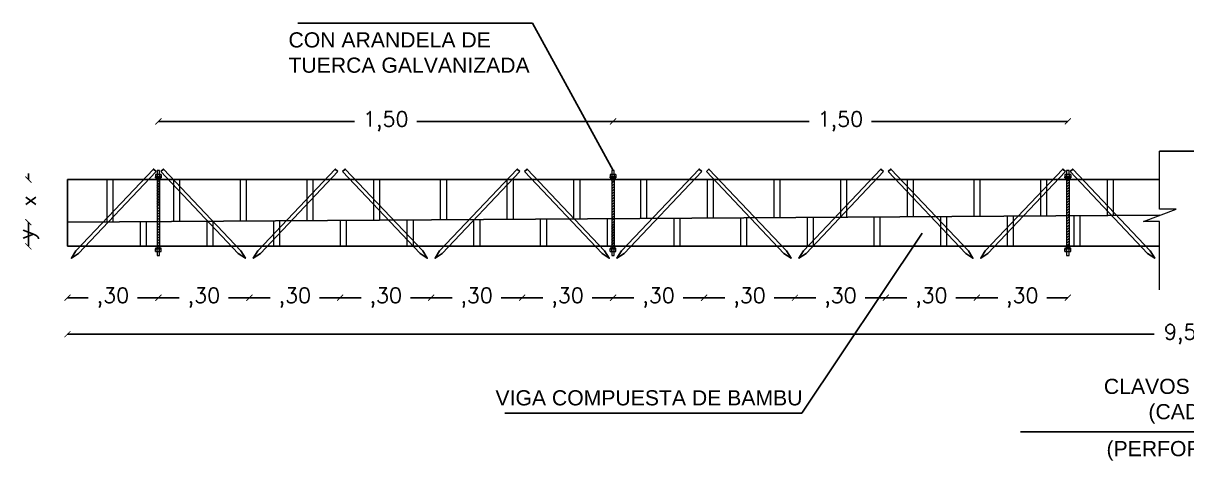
# Model space of a CAD drawing. Header units: metres. Extents: x 67481.1 to 67496.5, y -75342.6 to -75315.3.
# Drawn here: x 67481.531 to 67485.37, y -75330.587 to -75329.144 of the extents above; entities that cross this region are included whole.
import ezdxf

# ---------------------------------------------------------------- set-up
doc = ezdxf.new("R2010")
doc.units = ezdxf.units.M
doc.header["$MEASUREMENT"] = 0
for name, color, linetype, lineweight in [('ACOTACIONES', 7, 'Continuous', 9), ('PAREDES', 144, 'Continuous', 50), ('Piso', 251, 'Continuous', 5)]:
    doc.layers.add(name, color=color, linetype=linetype, lineweight=lineweight)
for name, color, linetype in [('FinaHatch', 252, 'Continuous'), ('Hierros2', 21, 'Continuous'), ('Perfil1', 80, 'Continuous'), ('Texto', 153, 'Continuous')]:
    doc.layers.add(name, color=color, linetype=linetype)
doc.styles.add('ROMANS', font='romans.shx')
doc.styles.add('Tlapala', font='Arial.ttf')
doc.dimstyles.new('Escala 1_100', dxfattribs={"dimtxt": 0.05, "dimasz": 0.02, "dimexe": 0.18, "dimexo": 0.0625, "dimgap": 0.03, "dimtad": 0, "dimzin": 4, "dimtxsty": 'ROMANS', "dimblk": 'ARCHTICK', "dimblk1": 'ARCHTICK', "dimblk2": 'ARCHTICK', "dimcen": 0.09, "dimse1": 1, "dimse2": 1, "dimclrd": 252, "dimclre": 252, "dimclrt": 150, "dimaunit": 1, "dimazin": 1, "dimtfac": 1, "dimtofl": 0, "dimtmove": 0, "dimatfit": 3, "dimldrblk": 'ARCHTICK', "dimfxl": 0.2, "dimfxlon": 1, "dimtolj": 1, "dimtzin": 0, "dimarcsym": 0})
pattern_1 = [(45, (0, 0), (-0.00353553390593, 0.00353553390593), [])]
pattern_2 = [(45, (0, 0), (-0.00176776695297, 0.00176776695297), [])]
pattern_3 = [(45, (0, 0), (-0.0044194173824, 0.0044194173824), [])]

# ---------------------------------------------------------------- blocks, each defined once
blk = doc.blocks.new('_ArchTick')
at = {"color": 0, "linetype": 'ByBlock', "const_width": 0.15}
blk.add_lwpolyline([(-0.5, -0.5), (0.5, 0.5)], dxfattribs=at)
blk = doc.blocks.new('*D870')
at = {"layer": 'ACOTACIONES', "color": 252, "lineweight": -2, "transparency": 16777216}
for p, q in [((43484.1472, -19049.3876), (43484.1472, -19049.3676)), ((43484.1472, -19049.5276), (43484.1472, -19049.5476))]:
    blk.add_line(p, q, dxfattribs=at)
at = {"layer": 'Defpoints', "color": 0, "transparency": 16777216}
for p in [(43484.2762, -19049.3876), (43484.1472, -19049.5276), (43484.2762, -19049.5276)]:
    blk.add_point(p, dxfattribs=at)
at = {"layer": 'ACOTACIONES', "color": 252, "lineweight": -2, "transparency": 16777216, "xscale": 0.02, "yscale": 0.02, "zscale": 0.02}
for p, rotation in [((43484.1472, -19049.3876), 270), ((43484.1472, -19049.5276), 90)]:
    blk.add_blockref('_ArchTick', p, dxfattribs=dict(at, rotation=rotation))
at = {"layer": 'ACOTACIONES', "color": 150, "transparency": 16777216, "insert": (43484.1472, -19049.4576), "char_height": 0.05, "attachment_point": 5, "rotation": 90, "style": 'ROMANS'}
blk.add_mtext('\\A1;x', dxfattribs=at)
blk = doc.blocks.new('*D869')
at = {"layer": 'ACOTACIONES', "color": 252, "lineweight": -2, "transparency": 16777216}
blk.add_line((43484.1472, -19049.5276), (43484.1472, -19049.6076), dxfattribs=at)
at = {"layer": 'Defpoints', "color": 0, "transparency": 16777216}
for p in [(43484.2762, -19049.5276), (43484.1472, -19049.6076), (43484.2762, -19049.6076)]:
    blk.add_point(p, dxfattribs=at)
at = {"layer": 'ACOTACIONES', "color": 252, "lineweight": -2, "transparency": 16777216, "xscale": 0.02, "yscale": 0.02, "zscale": 0.02}
for p, rotation in [((43484.1472, -19049.5276), 90), ((43484.1472, -19049.6076), 270)]:
    blk.add_blockref('_ArchTick', p, dxfattribs=dict(at, rotation=rotation))
at = {"layer": 'ACOTACIONES', "color": 150, "transparency": 16777216, "insert": (43484.1472, -19049.5676), "char_height": 0.05, "attachment_point": 5, "rotation": 90, "style": 'ROMANS'}
blk.add_mtext('\\A1;y', dxfattribs=at)
blk = doc.blocks.new('*D871')
at = {"layer": 'ACOTACIONES', "color": 252, "lineweight": -2, "transparency": 16777216}
for p, q in [((43484.5762, -19049.1955), (43485.2236, -19049.1955)), ((43486.0762, -19049.1955), (43485.4289, -19049.1955))]:
    blk.add_line(p, q, dxfattribs=at)
at = {"layer": 'Defpoints', "color": 0, "transparency": 16777216}
for p in [(43486.0762, -19049.1955), (43484.5762, -19049.3574), (43486.0762, -19049.3574)]:
    blk.add_point(p, dxfattribs=at)
at = {"layer": 'ACOTACIONES', "color": 252, "lineweight": -2, "transparency": 16777216, "xscale": 0.02, "yscale": 0.02, "zscale": 0.02, "rotation": 180}
blk.add_blockref('_ArchTick', (43484.5762, -19049.1955), dxfattribs=at)
at = {"layer": 'ACOTACIONES', "color": 252, "lineweight": -2, "transparency": 16777216, "xscale": 0.02, "yscale": 0.02, "zscale": 0.02}
blk.add_blockref('_ArchTick', (43486.0762, -19049.1955), dxfattribs=at)
at = {"layer": 'ACOTACIONES', "color": 150, "lineweight": 9, "transparency": 16777216, "insert": (43485.3262, -19049.1955), "char_height": 0.05, "attachment_point": 5, "style": 'ROMANS'}
blk.add_mtext('\\A1;1,50', dxfattribs=at)
blk = doc.blocks.new('*D872')
at = {"layer": 'ACOTACIONES', "color": 252, "lineweight": -2, "transparency": 16777216}
for p, q in [((43486.0762, -19049.1955), (43486.7236, -19049.1955)), ((43487.5762, -19049.1955), (43486.9289, -19049.1955))]:
    blk.add_line(p, q, dxfattribs=at)
at = {"layer": 'Defpoints', "color": 0, "transparency": 16777216}
for p in [(43487.5762, -19049.1955), (43486.0762, -19049.3574), (43487.5762, -19049.3574)]:
    blk.add_point(p, dxfattribs=at)
at = {"layer": 'ACOTACIONES', "color": 252, "lineweight": -2, "transparency": 16777216, "xscale": 0.02, "yscale": 0.02, "zscale": 0.02, "rotation": 180}
blk.add_blockref('_ArchTick', (43486.0762, -19049.1955), dxfattribs=at)
at = {"layer": 'ACOTACIONES', "color": 252, "lineweight": -2, "transparency": 16777216, "xscale": 0.02, "yscale": 0.02, "zscale": 0.02}
blk.add_blockref('_ArchTick', (43487.5762, -19049.1955), dxfattribs=at)
at = {"layer": 'ACOTACIONES', "color": 150, "lineweight": 9, "transparency": 16777216, "insert": (43486.8262, -19049.1955), "char_height": 0.05, "attachment_point": 5, "style": 'ROMANS'}
blk.add_mtext('\\A1;1,50', dxfattribs=at)
blk = doc.blocks.new('*D891')
at = {"layer": 'ACOTACIONES', "color": 252, "lineweight": -2, "transparency": 16777216}
for p, q in [((43484.2762, -19049.777), (43484.3451, -19049.777)), ((43484.5762, -19049.777), (43484.5074, -19049.777))]:
    blk.add_line(p, q, dxfattribs=at)
at = {"layer": 'Defpoints', "color": 0, "transparency": 16777216}
for p in [(43484.5762, -19049.3574), (43484.2762, -19049.6076), (43484.5762, -19049.777)]:
    blk.add_point(p, dxfattribs=at)
at = {"layer": 'ACOTACIONES', "color": 252, "lineweight": -2, "transparency": 16777216, "xscale": 0.02, "yscale": 0.02, "zscale": 0.02, "rotation": 180}
blk.add_blockref('_ArchTick', (43484.2762, -19049.777), dxfattribs=at)
at = {"layer": 'ACOTACIONES', "color": 252, "lineweight": -2, "transparency": 16777216, "xscale": 0.02, "yscale": 0.02, "zscale": 0.02}
blk.add_blockref('_ArchTick', (43484.5762, -19049.777), dxfattribs=at)
at = {"layer": 'ACOTACIONES', "color": 150, "lineweight": 9, "transparency": 16777216, "insert": (43484.4262, -19049.777), "char_height": 0.05, "attachment_point": 5, "style": 'ROMANS'}
blk.add_mtext('\\A1;,30', dxfattribs=at)
blk = doc.blocks.new('*D892')
at = {"layer": 'ACOTACIONES', "color": 252, "lineweight": -2, "transparency": 16777216}
for p, q in [((43484.5762, -19049.777), (43484.6451, -19049.777)), ((43484.8763, -19049.777), (43484.8074, -19049.777))]:
    blk.add_line(p, q, dxfattribs=at)
at = {"layer": 'Defpoints', "color": 0, "transparency": 16777216}
for p in [(43484.5762, -19049.3574), (43484.8763, -19049.6076), (43484.8763, -19049.777)]:
    blk.add_point(p, dxfattribs=at)
at = {"layer": 'ACOTACIONES', "color": 252, "lineweight": -2, "transparency": 16777216, "xscale": 0.02, "yscale": 0.02, "zscale": 0.02, "rotation": 180}
blk.add_blockref('_ArchTick', (43484.5762, -19049.777), dxfattribs=at)
at = {"layer": 'ACOTACIONES', "color": 252, "lineweight": -2, "transparency": 16777216, "xscale": 0.02, "yscale": 0.02, "zscale": 0.02}
blk.add_blockref('_ArchTick', (43484.8763, -19049.777), dxfattribs=at)
at = {"layer": 'ACOTACIONES', "color": 150, "lineweight": 9, "transparency": 16777216, "insert": (43484.7263, -19049.777), "char_height": 0.05, "attachment_point": 5, "style": 'ROMANS'}
blk.add_mtext('\\A1;,30', dxfattribs=at)
blk = doc.blocks.new('*D893')
at = {"layer": 'ACOTACIONES', "color": 252, "lineweight": -2, "transparency": 16777216}
for p, q in [((43484.8763, -19049.777), (43484.9451, -19049.777)), ((43485.1762, -19049.777), (43485.1074, -19049.777))]:
    blk.add_line(p, q, dxfattribs=at)
at = {"layer": 'Defpoints', "color": 0, "transparency": 16777216}
for p in [(43485.1762, -19049.3876), (43484.8763, -19049.6076), (43485.1762, -19049.777)]:
    blk.add_point(p, dxfattribs=at)
at = {"layer": 'ACOTACIONES', "color": 252, "lineweight": -2, "transparency": 16777216, "xscale": 0.02, "yscale": 0.02, "zscale": 0.02, "rotation": 180}
blk.add_blockref('_ArchTick', (43484.8763, -19049.777), dxfattribs=at)
at = {"layer": 'ACOTACIONES', "color": 252, "lineweight": -2, "transparency": 16777216, "xscale": 0.02, "yscale": 0.02, "zscale": 0.02}
blk.add_blockref('_ArchTick', (43485.1762, -19049.777), dxfattribs=at)
at = {"layer": 'ACOTACIONES', "color": 150, "transparency": 16777216, "insert": (43485.0263, -19049.777), "char_height": 0.05, "attachment_point": 5, "style": 'ROMANS'}
blk.add_mtext('\\A1;,30', dxfattribs=at)
blk = doc.blocks.new('*D894')
at = {"layer": 'ACOTACIONES', "color": 252, "lineweight": -2, "transparency": 16777216}
for p, q in [((43485.1762, -19049.777), (43485.2451, -19049.777)), ((43485.4762, -19049.777), (43485.4074, -19049.777))]:
    blk.add_line(p, q, dxfattribs=at)
at = {"layer": 'Defpoints', "color": 0, "transparency": 16777216}
for p in [(43485.1762, -19049.3876), (43485.4762, -19049.6076), (43485.4762, -19049.777)]:
    blk.add_point(p, dxfattribs=at)
at = {"layer": 'ACOTACIONES', "color": 252, "lineweight": -2, "transparency": 16777216, "xscale": 0.02, "yscale": 0.02, "zscale": 0.02, "rotation": 180}
blk.add_blockref('_ArchTick', (43485.1762, -19049.777), dxfattribs=at)
at = {"layer": 'ACOTACIONES', "color": 252, "lineweight": -2, "transparency": 16777216, "xscale": 0.02, "yscale": 0.02, "zscale": 0.02}
blk.add_blockref('_ArchTick', (43485.4762, -19049.777), dxfattribs=at)
at = {"layer": 'ACOTACIONES', "color": 150, "transparency": 16777216, "insert": (43485.3262, -19049.777), "char_height": 0.05, "attachment_point": 5, "style": 'ROMANS'}
blk.add_mtext('\\A1;,30', dxfattribs=at)
blk = doc.blocks.new('*D895')
at = {"layer": 'ACOTACIONES', "color": 252, "lineweight": -2, "transparency": 16777216}
for p, q in [((43485.4762, -19049.777), (43485.5451, -19049.777)), ((43485.7762, -19049.777), (43485.7074, -19049.777))]:
    blk.add_line(p, q, dxfattribs=at)
at = {"layer": 'Defpoints', "color": 0, "transparency": 16777216}
for p in [(43485.7762, -19049.3876), (43485.4762, -19049.6076), (43485.7762, -19049.777)]:
    blk.add_point(p, dxfattribs=at)
at = {"layer": 'ACOTACIONES', "color": 252, "lineweight": -2, "transparency": 16777216, "xscale": 0.02, "yscale": 0.02, "zscale": 0.02, "rotation": 180}
blk.add_blockref('_ArchTick', (43485.4762, -19049.777), dxfattribs=at)
at = {"layer": 'ACOTACIONES', "color": 252, "lineweight": -2, "transparency": 16777216, "xscale": 0.02, "yscale": 0.02, "zscale": 0.02}
blk.add_blockref('_ArchTick', (43485.7762, -19049.777), dxfattribs=at)
at = {"layer": 'ACOTACIONES', "color": 150, "transparency": 16777216, "insert": (43485.6262, -19049.777), "char_height": 0.05, "attachment_point": 5, "style": 'ROMANS'}
blk.add_mtext('\\A1;,30', dxfattribs=at)
blk = doc.blocks.new('*D896')
at = {"layer": 'ACOTACIONES', "color": 252, "lineweight": -2, "transparency": 16777216}
for p, q in [((43485.7762, -19049.777), (43485.845, -19049.777)), ((43486.0762, -19049.777), (43486.0074, -19049.777))]:
    blk.add_line(p, q, dxfattribs=at)
at = {"layer": 'Defpoints', "color": 0, "transparency": 16777216}
for p in [(43485.7762, -19049.3876), (43486.0762, -19049.6136), (43486.0762, -19049.777)]:
    blk.add_point(p, dxfattribs=at)
at = {"layer": 'ACOTACIONES', "color": 252, "lineweight": -2, "transparency": 16777216, "xscale": 0.02, "yscale": 0.02, "zscale": 0.02, "rotation": 180}
blk.add_blockref('_ArchTick', (43485.7762, -19049.777), dxfattribs=at)
at = {"layer": 'ACOTACIONES', "color": 252, "lineweight": -2, "transparency": 16777216, "xscale": 0.02, "yscale": 0.02, "zscale": 0.02}
blk.add_blockref('_ArchTick', (43486.0762, -19049.777), dxfattribs=at)
at = {"layer": 'ACOTACIONES', "color": 150, "lineweight": 20, "transparency": 16777216, "insert": (43485.9262, -19049.777), "char_height": 0.05, "attachment_point": 5, "style": 'ROMANS'}
blk.add_mtext('\\A1;,30', dxfattribs=at)
blk = doc.blocks.new('*D897')
at = {"layer": 'ACOTACIONES', "color": 252, "lineweight": -2, "transparency": 16777216}
for p, q in [((43486.0762, -19049.777), (43486.145, -19049.777)), ((43486.3762, -19049.777), (43486.3074, -19049.777))]:
    blk.add_line(p, q, dxfattribs=at)
at = {"layer": 'Defpoints', "color": 0, "transparency": 16777216}
for p in [(43486.3762, -19049.3876), (43486.0762, -19049.6136), (43486.3762, -19049.777)]:
    blk.add_point(p, dxfattribs=at)
at = {"layer": 'ACOTACIONES', "color": 252, "lineweight": -2, "transparency": 16777216, "xscale": 0.02, "yscale": 0.02, "zscale": 0.02, "rotation": 180}
blk.add_blockref('_ArchTick', (43486.0762, -19049.777), dxfattribs=at)
at = {"layer": 'ACOTACIONES', "color": 252, "lineweight": -2, "transparency": 16777216, "xscale": 0.02, "yscale": 0.02, "zscale": 0.02}
blk.add_blockref('_ArchTick', (43486.3762, -19049.777), dxfattribs=at)
at = {"layer": 'ACOTACIONES', "color": 150, "lineweight": 20, "transparency": 16777216, "insert": (43486.2262, -19049.777), "char_height": 0.05, "attachment_point": 5, "style": 'ROMANS'}
blk.add_mtext('\\A1;,30', dxfattribs=at)
blk = doc.blocks.new('*D898')
at = {"layer": 'ACOTACIONES', "color": 252, "lineweight": -2, "transparency": 16777216}
for p, q in [((43486.3762, -19049.777), (43486.4451, -19049.777)), ((43486.6762, -19049.777), (43486.6074, -19049.777))]:
    blk.add_line(p, q, dxfattribs=at)
at = {"layer": 'Defpoints', "color": 0, "transparency": 16777216}
for p in [(43486.3762, -19049.3876), (43486.6762, -19049.6076), (43486.6762, -19049.777)]:
    blk.add_point(p, dxfattribs=at)
at = {"layer": 'ACOTACIONES', "color": 252, "lineweight": -2, "transparency": 16777216, "xscale": 0.02, "yscale": 0.02, "zscale": 0.02, "rotation": 180}
blk.add_blockref('_ArchTick', (43486.3762, -19049.777), dxfattribs=at)
at = {"layer": 'ACOTACIONES', "color": 252, "lineweight": -2, "transparency": 16777216, "xscale": 0.02, "yscale": 0.02, "zscale": 0.02}
blk.add_blockref('_ArchTick', (43486.6762, -19049.777), dxfattribs=at)
at = {"layer": 'ACOTACIONES', "color": 150, "transparency": 16777216, "insert": (43486.5262, -19049.777), "char_height": 0.05, "attachment_point": 5, "style": 'ROMANS'}
blk.add_mtext('\\A1;,30', dxfattribs=at)
blk = doc.blocks.new('*D899')
at = {"layer": 'ACOTACIONES', "color": 252, "lineweight": -2, "transparency": 16777216}
for p, q in [((43486.6762, -19049.777), (43486.7451, -19049.777)), ((43486.9762, -19049.777), (43486.9074, -19049.777))]:
    blk.add_line(p, q, dxfattribs=at)
at = {"layer": 'Defpoints', "color": 0, "transparency": 16777216}
for p in [(43486.9762, -19049.3876), (43486.6762, -19049.6076), (43486.9762, -19049.777)]:
    blk.add_point(p, dxfattribs=at)
at = {"layer": 'ACOTACIONES', "color": 252, "lineweight": -2, "transparency": 16777216, "xscale": 0.02, "yscale": 0.02, "zscale": 0.02, "rotation": 180}
blk.add_blockref('_ArchTick', (43486.6762, -19049.777), dxfattribs=at)
at = {"layer": 'ACOTACIONES', "color": 252, "lineweight": -2, "transparency": 16777216, "xscale": 0.02, "yscale": 0.02, "zscale": 0.02}
blk.add_blockref('_ArchTick', (43486.9762, -19049.777), dxfattribs=at)
at = {"layer": 'ACOTACIONES', "color": 150, "transparency": 16777216, "insert": (43486.8262, -19049.777), "char_height": 0.05, "attachment_point": 5, "style": 'ROMANS'}
blk.add_mtext('\\A1;,30', dxfattribs=at)
blk = doc.blocks.new('*D900')
at = {"layer": 'ACOTACIONES', "color": 252, "lineweight": -2, "transparency": 16777216}
for p, q in [((43486.9762, -19049.777), (43487.0451, -19049.777)), ((43487.2762, -19049.777), (43487.2074, -19049.777))]:
    blk.add_line(p, q, dxfattribs=at)
at = {"layer": 'Defpoints', "color": 0, "transparency": 16777216}
for p in [(43486.9762, -19049.3876), (43487.2762, -19049.6076), (43487.2762, -19049.777)]:
    blk.add_point(p, dxfattribs=at)
at = {"layer": 'ACOTACIONES', "color": 252, "lineweight": -2, "transparency": 16777216, "xscale": 0.02, "yscale": 0.02, "zscale": 0.02, "rotation": 180}
blk.add_blockref('_ArchTick', (43486.9762, -19049.777), dxfattribs=at)
at = {"layer": 'ACOTACIONES', "color": 252, "lineweight": -2, "transparency": 16777216, "xscale": 0.02, "yscale": 0.02, "zscale": 0.02}
blk.add_blockref('_ArchTick', (43487.2762, -19049.777), dxfattribs=at)
at = {"layer": 'ACOTACIONES', "color": 150, "transparency": 16777216, "insert": (43487.1262, -19049.777), "char_height": 0.05, "attachment_point": 5, "style": 'ROMANS'}
blk.add_mtext('\\A1;,30', dxfattribs=at)
blk = doc.blocks.new('*D868')
at = {"layer": 'ACOTACIONES', "color": 252, "lineweight": -2, "transparency": 16777216}
for p, q in [((43487.2762, -19049.777), (43487.345, -19049.777)), ((43487.5762, -19049.777), (43487.5074, -19049.777))]:
    blk.add_line(p, q, dxfattribs=at)
at = {"layer": 'Defpoints', "color": 0, "transparency": 16777216}
for p in [(43487.2762, -19049.6076), (43487.5762, -19049.6379), (43487.5762, -19049.777)]:
    blk.add_point(p, dxfattribs=at)
at = {"layer": 'ACOTACIONES', "color": 252, "lineweight": -2, "transparency": 16777216, "xscale": 0.02, "yscale": 0.02, "zscale": 0.02, "rotation": 180}
blk.add_blockref('_ArchTick', (43487.2762, -19049.777), dxfattribs=at)
at = {"layer": 'ACOTACIONES', "color": 252, "lineweight": -2, "transparency": 16777216, "xscale": 0.02, "yscale": 0.02, "zscale": 0.02}
blk.add_blockref('_ArchTick', (43487.5762, -19049.777), dxfattribs=at)
at = {"layer": 'ACOTACIONES', "color": 150, "lineweight": 9, "transparency": 16777216, "insert": (43487.4262, -19049.777), "char_height": 0.05, "attachment_point": 5, "style": 'ROMANS'}
blk.add_mtext('\\A1;,30', dxfattribs=at)
blk = doc.blocks.new('*D910')
at = {"layer": 'ACOTACIONES', "color": 252, "lineweight": -2, "transparency": 16777216}
for p, q in [((43484.2762, -19049.8974), (43487.8613, -19049.8974)), ((43491.6611, -19049.8974), (43488.0761, -19049.8974))]:
    blk.add_line(p, q, dxfattribs=at)
at = {"layer": 'Defpoints', "color": 0, "transparency": 16777216}
for p in [(43484.2762, -19049.6076), (43491.6611, -19049.6076), (43491.6611, -19049.8974)]:
    blk.add_point(p, dxfattribs=at)
at = {"layer": 'ACOTACIONES', "color": 252, "lineweight": -2, "transparency": 16777216, "xscale": 0.02, "yscale": 0.02, "zscale": 0.02, "rotation": 180}
blk.add_blockref('_ArchTick', (43484.2762, -19049.8974), dxfattribs=at)
at = {"layer": 'ACOTACIONES', "color": 252, "lineweight": -2, "transparency": 16777216, "xscale": 0.02, "yscale": 0.02, "zscale": 0.02}
blk.add_blockref('_ArchTick', (43491.6611, -19049.8974), dxfattribs=at)
at = {"layer": 'ACOTACIONES', "color": 150, "transparency": 16777216, "insert": (43487.9687, -19049.8974), "char_height": 0.05, "attachment_point": 5, "style": 'ROMANS'}
blk.add_mtext('\\A1;9,54', dxfattribs=at)
blk = doc.blocks.new('V2')
at = {"layer": 'PAREDES', "lineweight": 9}
for points in [[(43484.5858, -19049.3788), (43484.5667, -19049.3788), (43484.5667, -19049.3816), (43484.5858, -19049.3816)], [(43487.5667, -19049.3816), (43487.5667, -19049.3788), (43487.5858, -19049.3788), (43487.5858, -19049.3816)], [(43487.5858, -19049.3788), (43487.5667, -19049.3788), (43487.5667, -19049.3816), (43487.5858, -19049.3816)], [(43487.5858, -19049.3788), (43487.5667, -19049.3788), (43487.5667, -19049.3816), (43487.5858, -19049.3816)], [(43484.5858, -19049.6136), (43484.5858, -19049.6164), (43484.5667, -19049.6164), (43484.5667, -19049.6136)], [(43486.0858, -19049.6136), (43486.0858, -19049.6164), (43486.0667, -19049.6164), (43486.0667, -19049.6136)], [(43487.5858, -19049.6136), (43487.5858, -19049.6164), (43487.5667, -19049.6164), (43487.5667, -19049.6136)]]:
    blk.add_hatch(color=1, dxfattribs=at).paths.add_polyline_path(points)
h = blk.add_hatch(dxfattribs=at)
h.set_pattern_fill('ANSI31', color=1, scale=0.05)
h.set_pattern_definition(pattern_3)
h.paths.add_polyline_path([(43484.5803, -19049.6076), (43484.5722, -19049.6076), (43484.5722, -19049.6136), (43484.5803, -19049.6136)])
h.paths.add_polyline_path([(43484.5803, -19049.5257), (43484.5722, -19049.5258), (43484.5722, -19049.6076), (43484.5803, -19049.6076)])
h.paths.add_polyline_path([(43484.5803, -19049.3876), (43484.5722, -19049.3876), (43484.5722, -19049.5258), (43484.5803, -19049.5257)])
h.paths.add_polyline_path([(43484.5803, -19049.3816), (43484.5722, -19049.3816), (43484.5722, -19049.3876), (43484.5803, -19049.3876)])
h = blk.add_hatch(dxfattribs=at)
h.set_pattern_fill('ANSI31', color=1, scale=0.02)
h.set_pattern_definition(pattern_2)
h.paths.add_polyline_path([(43486.0667, -19049.3816), (43486.0667, -19049.3788), (43486.0858, -19049.3788), (43486.0858, -19049.3816)])
h = blk.add_hatch(dxfattribs=at)
h.set_pattern_fill('ANSI31', color=1, scale=0.02)
h.set_pattern_definition(pattern_2)
h.paths.add_polyline_path([(43486.0858, -19049.3788), (43486.0667, -19049.3788), (43486.0667, -19049.3816), (43486.0858, -19049.3816)])
h = blk.add_hatch(dxfattribs=at)
h.set_pattern_fill('ANSI31', color=1, scale=0.02)
h.set_pattern_definition(pattern_2)
h.paths.add_polyline_path([(43486.0858, -19049.3788), (43486.0667, -19049.3788), (43486.0667, -19049.3816), (43486.0858, -19049.3816)])
h = blk.add_hatch(dxfattribs=at)
h.set_pattern_fill('ANSI31', color=1, scale=0.05)
h.set_pattern_definition(pattern_3)
h.paths.add_polyline_path([(43486.0803, -19049.6076), (43486.0722, -19049.6076), (43486.0722, -19049.6136), (43486.0803, -19049.6136)])
h.paths.add_polyline_path([(43486.0803, -19049.5257), (43486.0722, -19049.5258), (43486.0722, -19049.6076), (43486.0803, -19049.6076)])
h.paths.add_polyline_path([(43486.0803, -19049.3876), (43486.0722, -19049.3876), (43486.0722, -19049.5258), (43486.0803, -19049.5257)])
h.paths.add_polyline_path([(43486.0803, -19049.3816), (43486.0722, -19049.3816), (43486.0722, -19049.3876), (43486.0803, -19049.3876)])
h = blk.add_hatch(dxfattribs=at)
h.set_pattern_fill('ANSI31', color=1, scale=0.05)
h.set_pattern_definition(pattern_3)
h.paths.add_polyline_path([(43487.5803, -19049.6076), (43487.5722, -19049.6076), (43487.5722, -19049.6136), (43487.5803, -19049.6136)])
h.paths.add_polyline_path([(43487.5803, -19049.5257), (43487.5722, -19049.5258), (43487.5722, -19049.6076), (43487.5803, -19049.6076)])
h.paths.add_polyline_path([(43487.5803, -19049.3876), (43487.5722, -19049.3876), (43487.5722, -19049.5258), (43487.5803, -19049.5257)])
h.paths.add_polyline_path([(43487.5803, -19049.3816), (43487.5722, -19049.3816), (43487.5722, -19049.3876), (43487.5803, -19049.3876)])
at = {"layer": 'Piso', "lineweight": 9}
h = blk.add_hatch(dxfattribs=at)
h.set_pattern_fill('ANSI31', color=1, scale=0.04)
h.set_pattern_definition(pattern_1)
h.paths.add_polyline_path([(43484.5667, -19049.3816), (43484.5667, -19049.3788), (43484.5858, -19049.3788), (43484.5858, -19049.3816)])
h = blk.add_hatch(dxfattribs=at)
h.set_pattern_fill('ANSI31', color=1, scale=0.04)
h.set_pattern_definition(pattern_1)
h.paths.add_polyline_path([(43484.5858, -19049.3788), (43484.5667, -19049.3788), (43484.5667, -19049.3816), (43484.5858, -19049.3816)])
blk.add_line((43488.0584, -19049.2933), (43487.879, -19049.2933))
at = {"layer": 'FinaHatch'}
for p, q in [((43485.0358, -19048.8721), (43485.81, -19048.8721)), ((43486.0762, -19049.3574), (43485.81, -19048.8721)), ((43487.0959, -19049.5638), (43486.6985, -19050.1579)), ((43485.7186, -19050.1579), (43486.6985, -19050.1579)), ((43487.4202, -19050.2189), (43488.771, -19050.2189))]:
    blk.add_line(p, q, dxfattribs=at)
at = {"layer": 'Hierros2', "color": 31}
for points in [[(43484.5686, -19049.3609), (43484.3128, -19049.6308), (43484.2891, -19049.6471), (43484.3041, -19049.6225), (43484.5599, -19049.3527)], [(43484.5839, -19049.3609), (43484.8397, -19049.6308), (43484.8634, -19049.6471), (43484.8484, -19049.6225), (43484.5926, -19049.3527)], [(43485.1686, -19049.3609), (43484.9128, -19049.6308), (43484.8891, -19049.6471), (43484.9041, -19049.6225), (43485.1599, -19049.3527)], [(43485.1839, -19049.3609), (43485.4397, -19049.6308), (43485.4634, -19049.6471), (43485.4484, -19049.6225), (43485.1926, -19049.3527)], [(43485.7686, -19049.3609), (43485.5128, -19049.6308), (43485.4891, -19049.6471), (43485.5041, -19049.6225), (43485.7599, -19049.3527)], [(43485.7839, -19049.3609), (43486.0397, -19049.6308), (43486.0634, -19049.6471), (43486.0484, -19049.6225), (43485.7926, -19049.3527)], [(43486.3686, -19049.3609), (43486.1128, -19049.6308), (43486.0891, -19049.6471), (43486.1041, -19049.6225), (43486.3599, -19049.3527)], [(43486.3839, -19049.3609), (43486.6397, -19049.6308), (43486.6634, -19049.6471), (43486.6484, -19049.6225), (43486.3926, -19049.3527)], [(43486.9686, -19049.3609), (43486.7128, -19049.6308), (43486.6891, -19049.6471), (43486.7041, -19049.6225), (43486.9599, -19049.3527)], [(43486.9839, -19049.3609), (43487.2397, -19049.6308), (43487.2634, -19049.6471), (43487.2484, -19049.6225), (43486.9926, -19049.3527)], [(43487.5686, -19049.3609), (43487.3128, -19049.6308), (43487.2891, -19049.6471), (43487.3041, -19049.6225), (43487.5599, -19049.3527)], [(43487.5839, -19049.3609), (43487.8397, -19049.6308), (43487.8634, -19049.6471), (43487.8484, -19049.6225), (43487.5926, -19049.3527)]]:
    blk.add_lwpolyline(points, close=True, dxfattribs=at)
at = {"layer": 'PAREDES', "color": 1, "lineweight": 9}
for p, q in [((43486.0667, -19049.3705), (43486.0667, -19049.3788)), ((43486.0858, -19049.3705), (43486.0667, -19049.3705)), ((43486.0667, -19049.3705), (43486.0858, -19049.3705)), ((43486.0667, -19049.3705), (43486.0667, -19049.3788)), ((43486.0667, -19049.3705), (43486.0858, -19049.3705)), ((43486.0667, -19049.3705), (43486.0667, -19049.3788)), ((43486.0667, -19049.3705), (43486.0858, -19049.3705)), ((43486.0667, -19049.3705), (43486.0858, -19049.3705)), ((43486.0667, -19049.3705), (43486.0858, -19049.3705)), ((43486.0667, -19049.3705), (43486.0858, -19049.3705)), ((43486.0803, -19049.3574), (43486.0722, -19049.3574)), ((43486.0722, -19049.3574), (43486.0722, -19049.3705)), ((43486.0722, -19049.3705), (43486.0722, -19049.3816)), ((43486.0722, -19049.3705), (43486.0803, -19049.3705)), ((43486.0803, -19049.3705), (43486.0803, -19049.3574)), ((43486.0803, -19049.3705), (43486.0803, -19049.3816)), ((43486.0858, -19049.3705), (43486.0858, -19049.3788)), ((43486.0858, -19049.3705), (43486.0858, -19049.3788)), ((43486.0858, -19049.3705), (43486.0858, -19049.3788)), ((43487.5667, -19049.3705), (43487.5667, -19049.3788)), ((43487.5858, -19049.3705), (43487.5667, -19049.3705)), ((43487.5667, -19049.3705), (43487.5858, -19049.3705)), ((43487.5667, -19049.3705), (43487.5667, -19049.3788)), ((43487.5667, -19049.3705), (43487.5858, -19049.3705)), ((43487.5667, -19049.3705), (43487.5667, -19049.3788)), ((43487.5667, -19049.3705), (43487.5858, -19049.3705)), ((43487.5667, -19049.3705), (43487.5858, -19049.3705)), ((43487.5667, -19049.3705), (43487.5858, -19049.3705)), ((43487.5667, -19049.3705), (43487.5858, -19049.3705)), ((43487.5803, -19049.3574), (43487.5722, -19049.3574)), ((43487.5722, -19049.3574), (43487.5722, -19049.3705)), ((43487.5722, -19049.3705), (43487.5722, -19049.3816)), ((43487.5722, -19049.3705), (43487.5803, -19049.3705)), ((43487.5803, -19049.3705), (43487.5803, -19049.3574)), ((43487.5803, -19049.3705), (43487.5803, -19049.3816)), ((43487.5858, -19049.3705), (43487.5858, -19049.3788)), ((43487.5858, -19049.3705), (43487.5858, -19049.3788)), ((43487.5858, -19049.3705), (43487.5858, -19049.3788)), ((43484.5722, -19049.3816), (43484.5722, -19049.6136)), ((43484.5803, -19049.3816), (43484.5803, -19049.6136)), ((43486.0858, -19049.3788), (43486.0667, -19049.3788)), ((43486.0667, -19049.3788), (43486.0858, -19049.3788)), ((43486.0667, -19049.3788), (43486.0858, -19049.3788)), ((43486.0722, -19049.3816), (43486.0722, -19049.6136)), ((43486.0803, -19049.3816), (43486.0803, -19049.6136)), ((43487.5858, -19049.3788), (43487.5667, -19049.3788)), ((43487.5667, -19049.3788), (43487.5858, -19049.3788)), ((43487.5667, -19049.3788), (43487.5858, -19049.3788)), ((43487.5722, -19049.3816), (43487.5722, -19049.6136)), ((43487.5803, -19049.3816), (43487.5803, -19049.6136)), ((43484.5667, -19049.6247), (43484.5667, -19049.6164)), ((43484.5667, -19049.6164), (43484.5858, -19049.6164)), ((43484.5667, -19049.6247), (43484.5858, -19049.6247)), ((43484.5722, -19049.6247), (43484.5722, -19049.6136)), ((43484.5803, -19049.6247), (43484.5722, -19049.6247)), ((43484.5722, -19049.6247), (43484.5722, -19049.6379)), ((43484.5722, -19049.6379), (43484.5803, -19049.6379)), ((43484.5803, -19049.6247), (43484.5803, -19049.6136)), ((43484.5803, -19049.6379), (43484.5803, -19049.6247)), ((43484.5858, -19049.6247), (43484.5858, -19049.6164)), ((43486.0667, -19049.6247), (43486.0667, -19049.6164)), ((43486.0667, -19049.6164), (43486.0858, -19049.6164)), ((43486.0667, -19049.6247), (43486.0858, -19049.6247)), ((43486.0722, -19049.6247), (43486.0722, -19049.6136)), ((43486.0803, -19049.6247), (43486.0722, -19049.6247)), ((43486.0722, -19049.6247), (43486.0722, -19049.6379)), ((43486.0722, -19049.6379), (43486.0803, -19049.6379)), ((43486.0803, -19049.6247), (43486.0803, -19049.6136)), ((43486.0803, -19049.6379), (43486.0803, -19049.6247)), ((43486.0858, -19049.6247), (43486.0858, -19049.6164)), ((43487.5667, -19049.6247), (43487.5667, -19049.6164)), ((43487.5667, -19049.6164), (43487.5858, -19049.6164)), ((43487.5667, -19049.6247), (43487.5858, -19049.6247)), ((43487.5722, -19049.6247), (43487.5722, -19049.6136)), ((43487.5803, -19049.6247), (43487.5722, -19049.6247)), ((43487.5722, -19049.6247), (43487.5722, -19049.6379)), ((43487.5722, -19049.6379), (43487.5803, -19049.6379)), ((43487.5803, -19049.6247), (43487.5803, -19049.6136)), ((43487.5803, -19049.6379), (43487.5803, -19049.6247)), ((43487.5858, -19049.6247), (43487.5858, -19049.6164))]:
    blk.add_line(p, q, dxfattribs=at)
for points in [[(43486.0858, -19049.3788), (43486.0667, -19049.3788), (43486.0667, -19049.3816), (43486.0858, -19049.3816)], [(43486.0667, -19049.3788), (43486.0858, -19049.3788), (43486.0858, -19049.3816), (43486.0667, -19049.3816)], [(43486.0667, -19049.3788), (43486.0858, -19049.3788), (43486.0858, -19049.3816), (43486.0667, -19049.3816)], [(43487.5858, -19049.3788), (43487.5667, -19049.3788), (43487.5667, -19049.3816), (43487.5858, -19049.3816)], [(43487.5667, -19049.3788), (43487.5858, -19049.3788), (43487.5858, -19049.3816), (43487.5667, -19049.3816)], [(43487.5667, -19049.3788), (43487.5858, -19049.3788), (43487.5858, -19049.3816), (43487.5667, -19049.3816)], [(43484.5667, -19049.6164), (43484.5858, -19049.6164), (43484.5858, -19049.6136), (43484.5667, -19049.6136)], [(43486.0667, -19049.6164), (43486.0858, -19049.6164), (43486.0858, -19049.6136), (43486.0667, -19049.6136)], [(43487.5667, -19049.6164), (43487.5858, -19049.6164), (43487.5858, -19049.6136), (43487.5667, -19049.6136)]]:
    blk.add_lwpolyline(points, close=True, dxfattribs=at)
blk.add_lwpolyline([(43487.5858, -19049.3804), (43487.5858, -19049.3804)], dxfattribs=at)
at = {"layer": 'Perfil1'}
for p, q in [((43487.879, -19049.3876), (43484.2762, -19049.3876)), ((43484.2762, -19049.6076), (43484.2762, -19049.3876)), ((43487.8791, -19049.6076), (43484.2762, -19049.6076))]:
    blk.add_line(p, q, dxfattribs=at)
blk.add_lwpolyline([(43484.2762, -19049.5276), (43487.8801, -19049.505)], dxfattribs=at)
at = {"layer": 'Piso', "color": 1, "lineweight": 9}
for p, q in [((43484.5667, -19049.3705), (43484.5667, -19049.3788)), ((43484.5858, -19049.3705), (43484.5667, -19049.3705)), ((43484.5667, -19049.3705), (43484.5858, -19049.3705)), ((43484.5667, -19049.3705), (43484.5667, -19049.3788)), ((43484.5667, -19049.3705), (43484.5858, -19049.3705)), ((43484.5667, -19049.3705), (43484.5667, -19049.3788)), ((43484.5667, -19049.3705), (43484.5858, -19049.3705)), ((43484.5667, -19049.3705), (43484.5858, -19049.3705)), ((43484.5667, -19049.3705), (43484.5858, -19049.3705)), ((43484.5667, -19049.3705), (43484.5858, -19049.3705)), ((43484.5803, -19049.3574), (43484.5722, -19049.3574)), ((43484.5722, -19049.3574), (43484.5722, -19049.3705)), ((43484.5722, -19049.3705), (43484.5722, -19049.3816)), ((43484.5722, -19049.3705), (43484.5803, -19049.3705)), ((43484.5803, -19049.3705), (43484.5803, -19049.3574)), ((43484.5803, -19049.3705), (43484.5803, -19049.3816)), ((43484.5858, -19049.3705), (43484.5858, -19049.3788)), ((43484.5858, -19049.3705), (43484.5858, -19049.3788)), ((43484.5858, -19049.3705), (43484.5858, -19049.3788)), ((43484.5858, -19049.3788), (43484.5667, -19049.3788)), ((43484.5667, -19049.3788), (43484.5858, -19049.3788)), ((43484.5667, -19049.3788), (43484.5858, -19049.3788))]:
    blk.add_line(p, q, dxfattribs=at)
at = {"layer": 'Piso', "lineweight": 0}
for p, q in [((43484.4073, -19049.5268), (43484.4073, -19049.3876)), ((43484.4273, -19049.5267), (43484.4273, -19049.3876)), ((43484.6273, -19049.5254), (43484.6273, -19049.3876)), ((43484.6473, -19049.5253), (43484.6473, -19049.3876)), ((43484.8473, -19049.524), (43484.8473, -19049.3876)), ((43484.8673, -19049.5239), (43484.8673, -19049.3876)), ((43485.0673, -19049.5227), (43485.0673, -19049.3876)), ((43485.0873, -19049.5225), (43485.0873, -19049.3876)), ((43485.2873, -19049.5213), (43485.2873, -19049.3876)), ((43485.3073, -19049.5211), (43485.3073, -19049.3876)), ((43485.5073, -19049.5199), (43485.5073, -19049.3876)), ((43485.5273, -19049.5198), (43485.5273, -19049.3876)), ((43485.7273, -19049.5185), (43485.7273, -19049.3876)), ((43485.7473, -19049.5184), (43485.7473, -19049.3876)), ((43485.9473, -19049.5171), (43485.9473, -19049.3876)), ((43485.9673, -19049.517), (43485.9673, -19049.3876)), ((43486.1673, -19049.5157), (43486.1673, -19049.3876)), ((43486.1873, -19049.5156), (43486.1873, -19049.3876)), ((43486.3873, -19049.5144), (43486.3873, -19049.3876)), ((43486.4073, -19049.5142), (43486.4073, -19049.3876)), ((43486.6073, -19049.513), (43486.6073, -19049.3876)), ((43486.6273, -19049.5128), (43486.6273, -19049.3876)), ((43486.8273, -19049.5116), (43486.8273, -19049.3876)), ((43486.8473, -19049.5115), (43486.8473, -19049.3876)), ((43487.0473, -19049.5102), (43487.0473, -19049.3876)), ((43487.0673, -19049.5101), (43487.0673, -19049.3876)), ((43487.2673, -19049.5088), (43487.2673, -19049.3876)), ((43487.2873, -19049.5087), (43487.2873, -19049.3876)), ((43487.4873, -19049.5074), (43487.4873, -19049.3876)), ((43487.5073, -19049.5073), (43487.5073, -19049.3876)), ((43487.7073, -19049.5061), (43487.7073, -19049.3876)), ((43487.7273, -19049.5059), (43487.7273, -19049.3876)), ((43484.5173, -19049.6076), (43484.5173, -19049.5261)), ((43484.5373, -19049.6076), (43484.5373, -19049.526)), ((43484.7373, -19049.6076), (43484.7373, -19049.5247)), ((43484.7573, -19049.6076), (43484.7573, -19049.5246)), ((43484.9573, -19049.6076), (43484.9573, -19049.5234)), ((43484.9773, -19049.6076), (43484.9773, -19049.5232)), ((43485.1773, -19049.6076), (43485.1773, -19049.522)), ((43485.1973, -19049.6076), (43485.1973, -19049.5218)), ((43485.3973, -19049.6035), (43485.3973, -19049.5206)), ((43485.4173, -19049.6035), (43485.4173, -19049.5205)), ((43485.6173, -19049.6076), (43485.6173, -19049.5192)), ((43485.6373, -19049.6076), (43485.6373, -19049.5191)), ((43485.8373, -19049.6076), (43485.8373, -19049.5178)), ((43485.8573, -19049.6076), (43485.8573, -19049.5177)), ((43486.0573, -19049.6076), (43486.0573, -19049.5164)), ((43486.2773, -19049.6076), (43486.2773, -19049.515)), ((43486.2973, -19049.6076), (43486.2973, -19049.5149)), ((43486.4973, -19049.6076), (43486.4973, -19049.5137)), ((43486.5173, -19049.6076), (43486.5173, -19049.5135)), ((43486.7173, -19049.6076), (43486.7173, -19049.5137)), ((43486.7373, -19049.6076), (43486.7373, -19049.5135)), ((43486.9373, -19049.6076), (43486.9373, -19049.5109)), ((43486.9573, -19049.6076), (43486.9573, -19049.5108)), ((43487.1573, -19049.6076), (43487.1573, -19049.5095)), ((43487.1773, -19049.6076), (43487.1773, -19049.5094)), ((43487.3773, -19049.6076), (43487.3773, -19049.5095)), ((43487.3973, -19049.6076), (43487.3973, -19049.5094)), ((43487.5973, -19049.6076), (43487.5973, -19049.5067)), ((43487.6173, -19049.6076), (43487.6173, -19049.5066))]:
    blk.add_line(p, q, dxfattribs=at)
blk.add_lwpolyline([(43487.8791, -19049.7509), (43487.8791, -19049.5254), (43487.826, -19049.5254), (43487.9341, -19049.4846), (43487.879, -19049.4846), (43487.879, -19049.2933)], dxfattribs=at)
at = {"layer": 'Piso', "color": 1, "lineweight": 9}
for points in [[(43484.5858, -19049.3788), (43484.5667, -19049.3788), (43484.5667, -19049.3816), (43484.5858, -19049.3816)], [(43484.5667, -19049.3788), (43484.5858, -19049.3788), (43484.5858, -19049.3816), (43484.5667, -19049.3816)], [(43484.5667, -19049.3788), (43484.5858, -19049.3788), (43484.5858, -19049.3816), (43484.5667, -19049.3816)]]:
    blk.add_lwpolyline(points, close=True, dxfattribs=at)
at = {"layer": 'Texto', "char_height": 0.05, "attachment_point": 4, "style": 'Tlapala'}
for s, insert, width in [('CON ARANDELA DE TUERCA GALVANIZADA', (43485.0054, -19048.9689), 0.873211), ('CLAVOS DE BAMBU Ø12mm \\P\\pi-0.15,l0.2,t0.2;     (CADA 30 - 40 cm)', (43487.6953, -19050.1186), 1.548644), ('VIGA COMPUESTA DE BAMBU', (43485.6882, -19050.1075), 1.214452), ('(PERFORACIÒN DE %%C11mm) ', (43487.704, -19050.2821), 1.420032)]:
    blk.add_mtext(s, dxfattribs=dict(at, insert=insert, width=width))
at = {"layer": 'ACOTACIONES', "color": 1, "lineweight": 9}
for base, p1, p2, picture, middle in [((43486.0762, -19049.1955), (43484.5762, -19049.3574), (43486.0762, -19049.3574), '*D871', (43485.3262, -19049.1955)), ((43487.5762, -19049.1955), (43486.0762, -19049.3574), (43487.5762, -19049.3574), '*D872', (43486.8262, -19049.1955)), ((43484.8763, -19049.777), (43484.5762, -19049.3574), (43484.8763, -19049.6076), '*D892', (43484.7263, -19049.777)), ((43487.5762, -19049.777), (43487.2762, -19049.6076), (43487.5762, -19049.6379), '*D868', (43487.4262, -19049.777))]:
    dim = blk.add_linear_dim(base=base, p1=p1, p2=p2, dimstyle='Escala 1_100', override={"dimtmove": 1}, dxfattribs=at)
    dim.commit()
    dim.dimension.update_dxf_attribs({"geometry": picture, "text_midpoint": middle})
at = {"layer": 'ACOTACIONES'}
dim = blk.add_linear_dim(base=(43484.1472, -19049.5276), p1=(43484.2762, -19049.3876), p2=(43484.2762, -19049.5276), angle=90, text='x', dimstyle='Escala 1_100', override={"dimtmove": 1}, dxfattribs=at)
dim.commit()
dim.dimension.update_dxf_attribs({"geometry": '*D870', "text_midpoint": (43484.1472, -19049.4576)})
at = {"layer": 'ACOTACIONES', "color": 1, "lineweight": 9}
dim = blk.add_linear_dim(base=(43484.5762, -19049.777), p1=(43484.2762, -19049.6076), p2=(43484.5762, -19049.3574), dimstyle='Escala 1_100', dxfattribs=at)
dim.commit()
dim.dimension.update_dxf_attribs({"geometry": '*D891', "text_midpoint": (43484.4262, -19049.777)})
at = {"layer": 'ACOTACIONES'}
for base, p1, p2, picture, middle in [((43485.1762, -19049.777), (43484.8763, -19049.6076), (43485.1762, -19049.3876), '*D893', (43485.0263, -19049.777)), ((43485.4762, -19049.777), (43485.1762, -19049.3876), (43485.4762, -19049.6076), '*D894', (43485.3262, -19049.777)), ((43485.7762, -19049.777), (43485.4762, -19049.6076), (43485.7762, -19049.3876), '*D895', (43485.6262, -19049.777)), ((43486.6762, -19049.777), (43486.3762, -19049.3876), (43486.6762, -19049.6076), '*D898', (43486.5262, -19049.777)), ((43486.9762, -19049.777), (43486.6762, -19049.6076), (43486.9762, -19049.3876), '*D899', (43486.8262, -19049.777)), ((43487.2762, -19049.777), (43486.9762, -19049.3876), (43487.2762, -19049.6076), '*D900', (43487.1262, -19049.777))]:
    dim = blk.add_linear_dim(base=base, p1=p1, p2=p2, dimstyle='Escala 1_100', override={"dimtmove": 1}, dxfattribs=at)
    dim.commit()
    dim.dimension.update_dxf_attribs({"geometry": picture, "text_midpoint": middle})
at = {"layer": 'ACOTACIONES', "lineweight": 20}
for base, p1, p2, picture, middle in [((43486.0762, -19049.777), (43485.7762, -19049.3876), (43486.0762, -19049.6136), '*D896', (43485.9262, -19049.777)), ((43486.3762, -19049.777), (43486.0762, -19049.6136), (43486.3762, -19049.3876), '*D897', (43486.2262, -19049.777))]:
    dim = blk.add_linear_dim(base=base, p1=p1, p2=p2, dimstyle='Escala 1_100', override={"dimtmove": 1}, dxfattribs=at)
    dim.commit()
    dim.dimension.update_dxf_attribs({"geometry": picture, "text_midpoint": middle})
at = {"layer": 'ACOTACIONES'}
dim = blk.add_linear_dim(base=(43484.1472, -19049.6076), p1=(43484.2762, -19049.5276), p2=(43484.2762, -19049.6076), angle=90, text='y', dimstyle='Escala 1_100', override={"dimtmove": 1}, dxfattribs=at)
dim.commit()
dim.dimension.update_dxf_attribs({"geometry": '*D869', "text_midpoint": (43484.1472, -19049.5676), "dimtype": 128})
dim = blk.add_linear_dim(base=(43491.6611, -19049.8974), p1=(43484.2762, -19049.6076), p2=(43491.6611, -19049.6076), text='9,54', dimstyle='Escala 1_100', dxfattribs=at)
dim.commit()
dim.dimension.update_dxf_attribs({"geometry": '*D910', "text_midpoint": (43487.9687, -19049.8974)})

msp = doc.modelspace()

# ---------------------------------------------------------------- block references
msp.add_blockref('V2', (23997.4009, -56280.2723))

doc.saveas('drawing.dxf')
